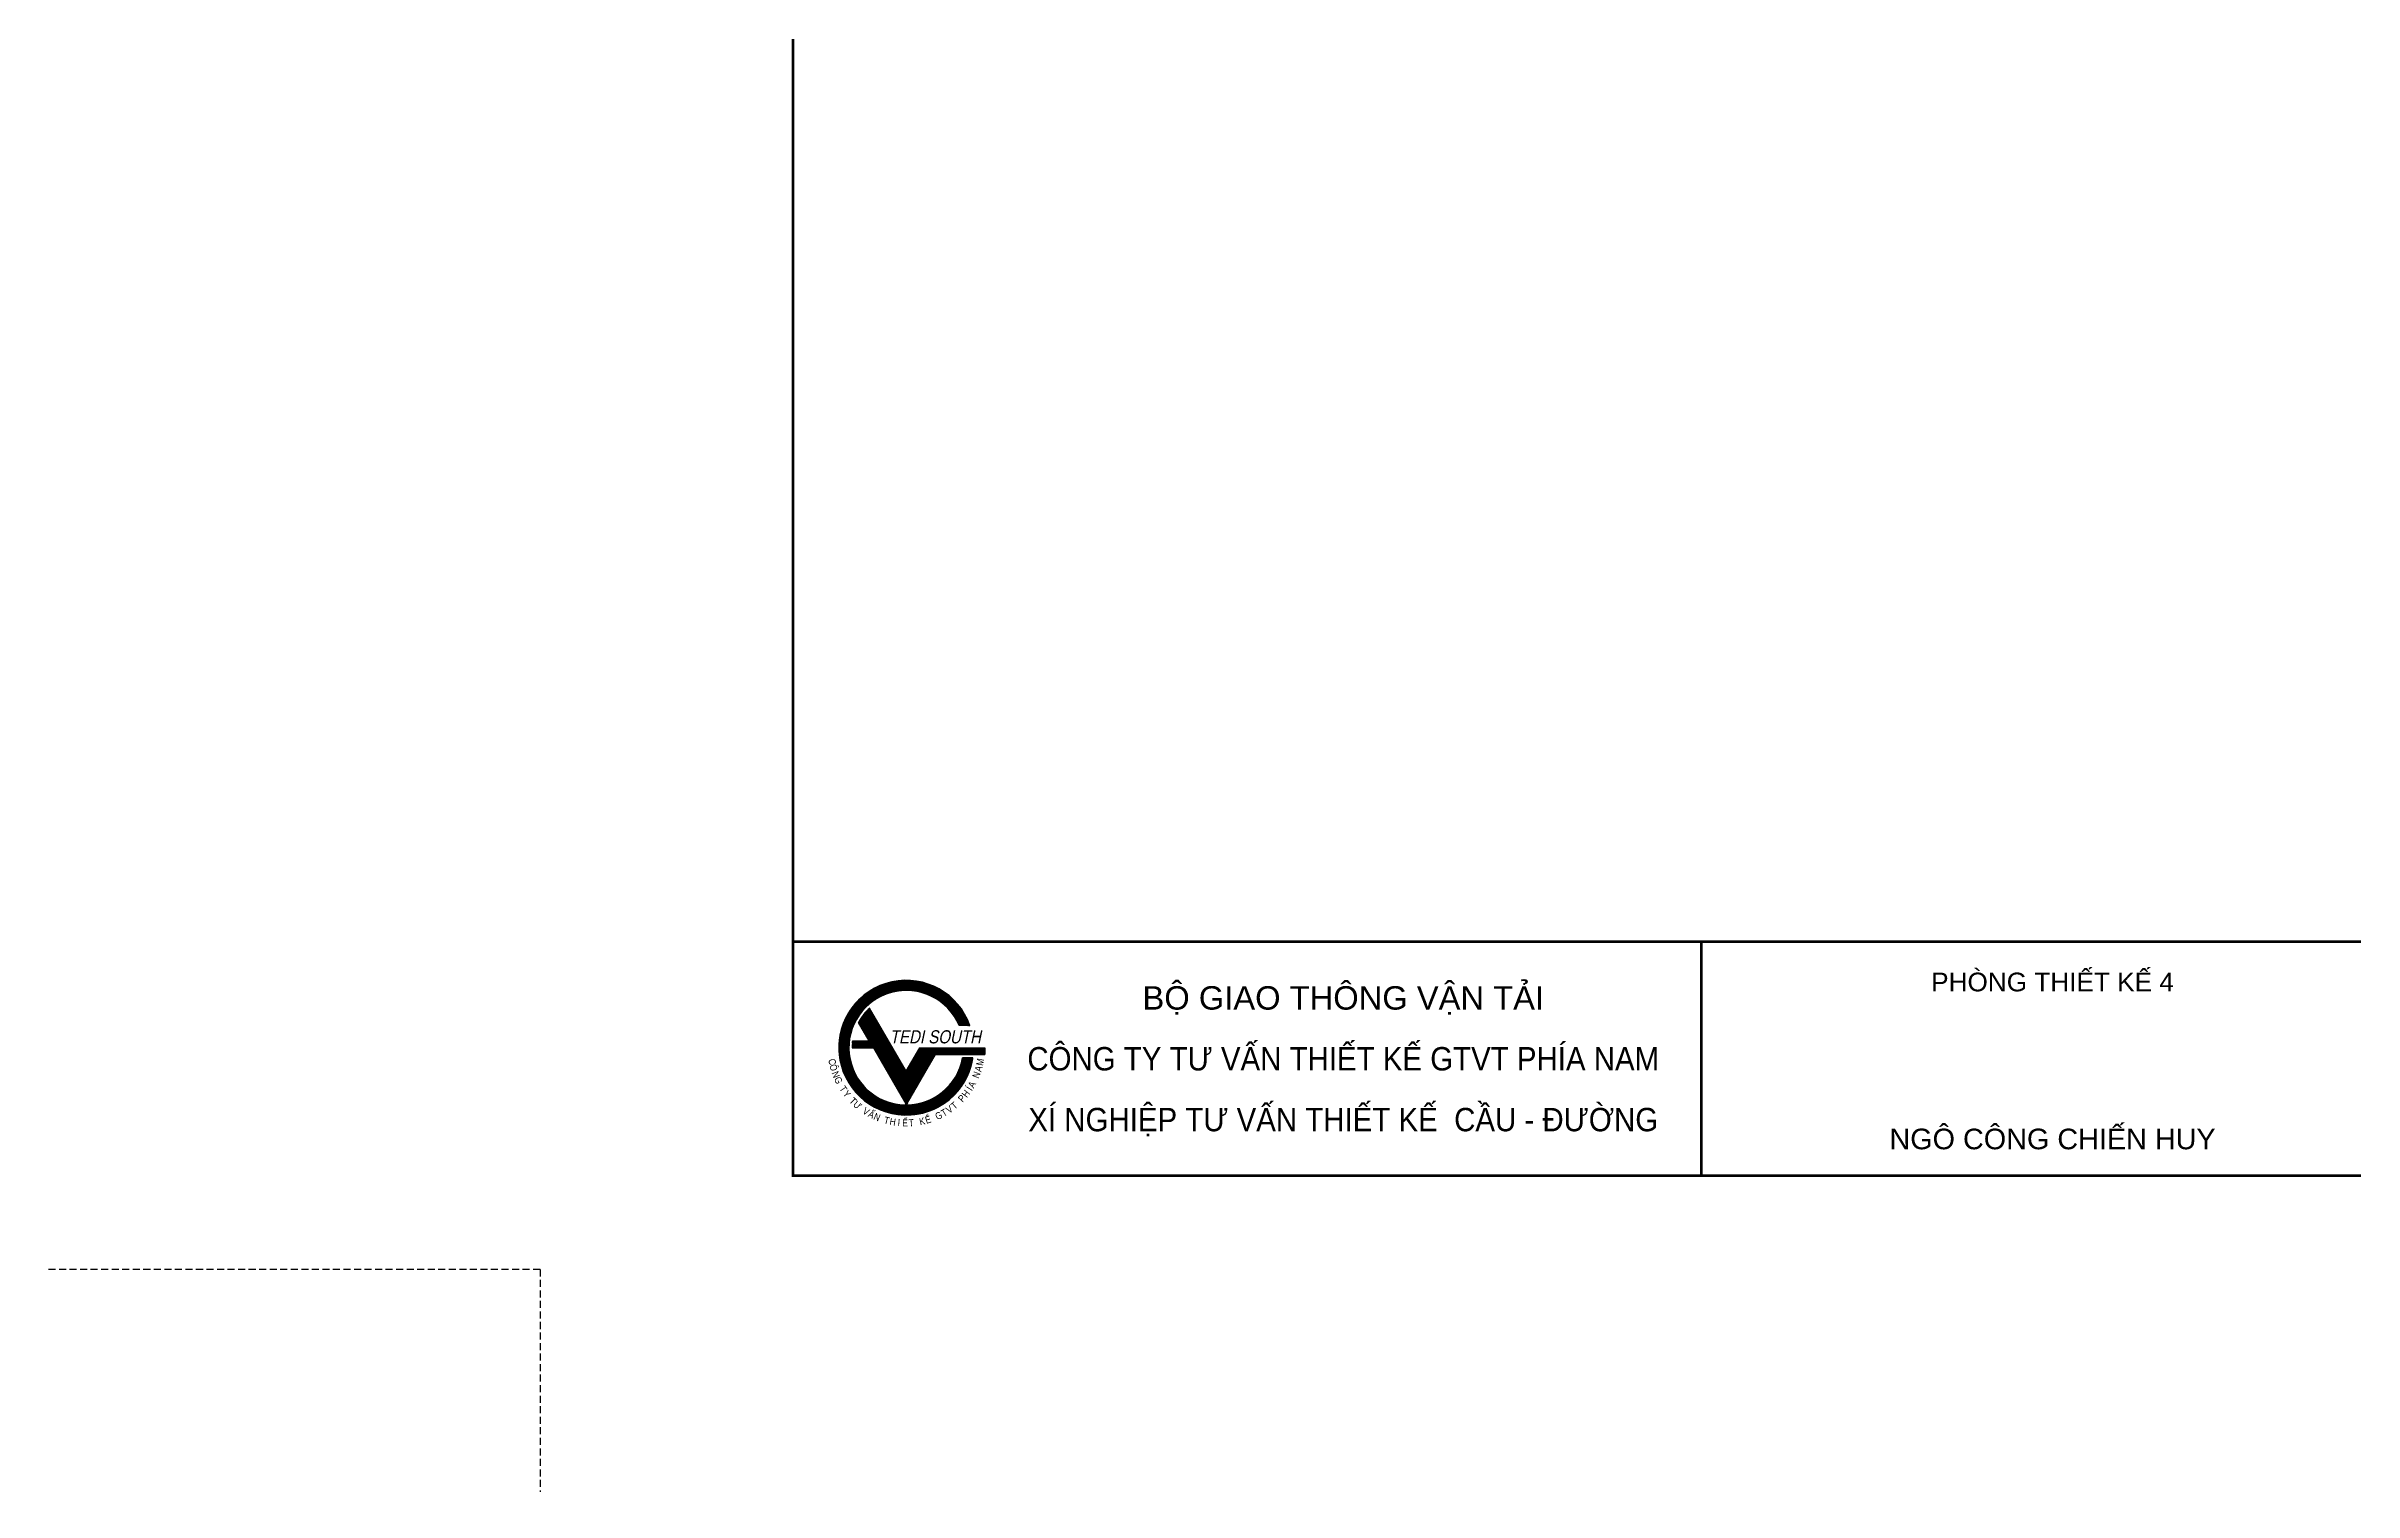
# Model space of a CAD drawing. Header units: inches. Extents: x -53 to 465, y -24 to 313.
# Drawn here: x -52.7 to 193.7, y -23.8 to 130.7 of the extents above; entities that cross this region are included whole.
import ezdxf
from ezdxf.enums import TextEntityAlignment as Align

# ---------------------------------------------------------------- set-up
doc = ezdxf.new("R2010")
doc.units = ezdxf.units.IN
doc.header["$LTSCALE"] = 1.5
doc.header["$MEASUREMENT"] = 0
doc.linetypes.add('DASHED', pattern=[0.75, 0.5, -0.25])
doc.layers.add('4', color=4, linetype='DASHED')
doc.layers.add('LOGO', color=7, linetype='Continuous')
doc.styles.add('FRAME', font='VHELVEN.TTF', dxfattribs={"height": 2})
doc.styles.add('STYLE5', font='VHELVEB.TTF')
doc.styles.add('TEDIS', font='VHELVEB.TTF', dxfattribs={"oblique": 15})
pattern_1 = [(45, (-11.38094445, -5.9849348), (-0.000441941738, 0.000441941738), [])]

# ---------------------------------------------------------------- blocks, each defined once
blk = doc.blocks.new('LOGOR14')
at = {"layer": 'LOGO'}
h = blk.add_hatch(dxfattribs=at)
h.set_pattern_fill('ANSI31', color=170, scale=0.005, style=0)
h.set_pattern_definition(pattern_1)
h.paths.add_polyline_path([(0.989, -0.15), (0.837, -0.15, -6.907859), (0.784, 0.329), (0.944, 0.329, 8.190042)])
h = blk.add_hatch(dxfattribs=at)
h.set_pattern_fill('ANSI31', color=1, scale=0.005, style=0)
h.set_pattern_definition(pattern_1)
h.paths.add_polyline_path([(0, -0.85), (0.433, -0.1), (1.167, -0.1), (1.167, 0), (0.202, 0), (0, -0.35), (-0.542, 0.589, 0.08509), (-0.707, 0.374), (-0.548, 0.1), (-0.794, 0.1, 0.031342), (-0.8, 0), (-0.491, 0)])
at = {"layer": 'LOGO', "color": 1}
for p, q in [((-0.548, 0.1), (-0.707, 0.374)), ((0, -0.35), (-0.542, 0.589)), ((-0.8, 0), (-0.491, 0)), ((-0.794, 0.1), (-0.548, 0.1)), ((0, -0.35), (0.202, 0)), ((0.202, 0), (1.167, 0)), ((1.167, 0), (1.167, -0.1)), ((0, -0.85), (0.433, -0.1)), ((0.433, -0.1), (1.167, -0.1))]:
    blk.add_line(p, q, dxfattribs=at)
at = {"layer": 'LOGO', "color": 170}
for p, q in [((0.944, 0.329), (0.784, 0.329)), ((0.989, -0.15), (0.837, -0.15))]:
    blk.add_line(p, q, dxfattribs=at)
for radius, start, end in [(1, 19.2184, 351.3731), (0.85, 22.784, 349.8358)]:
    blk.add_arc((0, 0), radius, start, end, dxfattribs=at)
at = {"layer": 'LOGO', "color": 1}
for start, end in [(132.6356, 152.09), (172.8192, 180)]:
    blk.add_arc((0, 0), 0.8, start, end, dxfattribs=at)
at = {"layer": 'LOGO', "color": 170, "ltscale": 2, "style": 'TEDIS', "oblique": 12, "width": 0.82}
blk.add_text('TEDI SOUTH', height=0.195, dxfattribs=at).set_placement((-0.244, 0.064))
at = {"layer": 'LOGO', "color": 7, "style": 'STYLE5', "width": 0.85}
for s, rotation, p in [('C', 281.3114, (-1.148, -0.22)), ('OÂ', 285.7715, (-1.128, -0.309)), ('A', 74.2641, (1.123, -0.326)), ('M', 79.5425, (1.148, -0.222)), ('N', 291.3648, (-1.092, -0.417)), ('G', 296.1888, (-1.053, -0.507)), ('T', 303.7449, (-0.977, -0.641)), ('Y', 308.4507, (-0.921, -0.719)), ('H', 52.8364, (0.926, -0.714)), ('Í', 57.5423, (0.981, -0.635)), ('A', 61.1717, (1.02, -0.572)), ('N', 69.2942, (1.09, -0.422)), ('T', 315.4599, (-0.827, -0.827)), ('Ö', 320.1658, (-0.756, -0.892)), ('V', 328.3176, (-0.622, -0.99)), ('AÁ', 333.0235, (-0.539, -1.038)), ('N', 337.7294, (-0.452, -1.078)), ('T', 345.5168, (-0.302, -1.13)), ('EÁ', 17.3957, (0.34, -1.118)), ('G', 26.0353, (0.505, -1.055)), ('T', 30.7412, (0.589, -1.01)), ('V', 35.447, (0.67, -0.958)), ('T', 40.1529, (0.747, -0.9)), ('P', 48.1305, (0.864, -0.787)), ('H', 350.2227, (-0.208, -1.15)), ('I', 354.9286, (-0.113, -1.164)), ('EÁ', 359.6345, (-0.017, -1.169)), ('T', 4.3403, (0.079, -1.166)), ('K', 12.6898, (0.248, -1.143))]:
    blk.add_text(s, height=0.105, rotation=rotation, dxfattribs=at).set_placement(p, align=Align.CENTER)

msp = doc.modelspace()

# ---------------------------------------------------------------- linework, layer by layer
msp.add_line((27, 10), (409, 10))
at = {"color": 1, "const_width": 0.3}
msp.add_lwpolyline([(27, 10), (409, 10), (409, 285), (27, 285)], close=True, dxfattribs=at)
msp.add_lwpolyline([(27, 10), (409, 10), (409, 285), (27, 285)], close=True)
at = {"const_width": 0.3}
for points in [[(27, 35), (409, 35)], [(124, 35), (124, 10)]]:
    msp.add_lwpolyline(points, dxfattribs=at)
at = {"layer": '4'}
for q in [(-52.75, 0), (0, -23.77)]:
    msp.add_line((0, 0), q, dxfattribs=at)

# ---------------------------------------------------------------- block references
at = {"xscale": 7.200000000000045, "yscale": 7.200000000000045, "zscale": 7.199999999999999}
msp.add_blockref('LOGOR14', (39.09, 23.68), dxfattribs=at)

# ---------------------------------------------------------------- texts
at = {"style": 'FRAME'}
for s, height, p in [('PHOØNG THIEÁT KEÁ 4', 2, (161.5, 30.7)), ('BOÄ GIAO THOÂNG VAÄN TAÛI', 2.5, (85.76, 29)), ('NGOÂ COÂNG CHIEÁN HUY', 2.2, (161.5, 13.93))]:
    msp.add_text(s, height=height, dxfattribs=at).set_placement(p, align=Align.MIDDLE_CENTER)
at = {"style": 'FRAME', "width": 0.9}
for s, p in [('COÂNG TY TÖ VAÁN THIEÁT KEÁ GTVT PHÍA NAM', (85.76, 22.5)), ('XÍ NGHIEÄP TÖ VAÁN THIEÁT KEÁ  CAÀU - ÑÖÔØNG', (85.76, 16))]:
    msp.add_text(s, height=2.5, dxfattribs=at).set_placement(p, align=Align.MIDDLE_CENTER)

doc.saveas('drawing.dxf')
